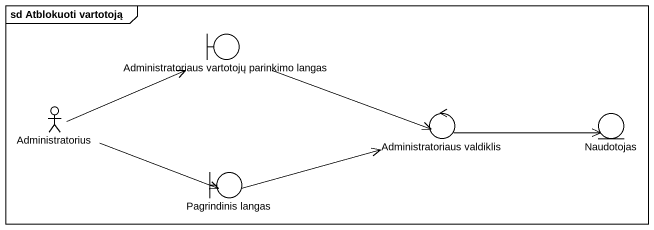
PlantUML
@startuml
mainframe sd Atblokuoti vartotoją
boundary "Administratoriaus vartotojų parinkimo langas" as Administratoriaus_vartotojų
actor Administratorius
control "Administratoriaus valdiklis" as Administratoriaus_valdiklis
entity Naudotojas
boundary "Pagrindinis langas" as Pagrindinis_langas
Administratoriaus_vartotojų -right-> Administratoriaus_valdiklis
Administratorius -right-> Administratoriaus_vartotojų
Administratorius -right-> Pagrindinis_langas
Administratoriaus_valdiklis -right-> Naudotojas
Pagrindinis_langas -right-> Administratoriaus_valdiklis
@enduml
